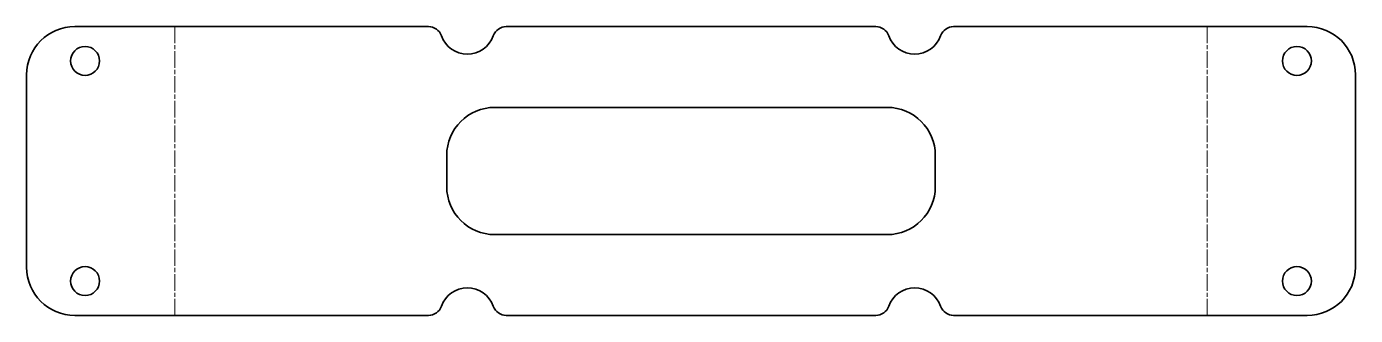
# Model space of a CAD drawing. Header units: inches. Extents: x 0 to 193, y 0 to 42.
import ezdxf

# ---------------------------------------------------------------- set-up
doc = ezdxf.new("R2010")
doc.units = ezdxf.units.IN
doc.header["$MEASUREMENT"] = 0
doc.linetypes.add('Chain', pattern=[13.68, 9.12, -1.14, 2.28, -1.14])
doc.layers.add('SIMUMAK Bend Centerline (ISO)', color=7, linetype='Chain', lineweight=9)
doc.layers.add('SIMUMAK Visible (ISO)', color=7, linetype='Continuous', lineweight=35)

# ---------------------------------------------------------------- blocks, each defined once
blk = doc.blocks.new('PC-AUT-08-ANTIR02_Sheet_PC-AUT-08-ANTIR02 (desplegada)')
at = {"layer": 'SIMUMAK Bend Centerline (ISO)', "ltscale": 0.263158}
for p, q in [((-75.02, 21), (-75.02, -21)), ((75.02, -21), (75.02, 21))]:
    blk.add_line(p, q, dxfattribs=at)
at = {"layer": 'SIMUMAK Visible (ISO)'}
for p, q in [((-89.55, 21), (-38.16, 21)), ((-26.84, 21), (26.84, 21)), ((38.16, 21), (89.55, 21)), ((-96.55, -14), (-96.55, 14)), ((96.55, 14), (96.55, -14)), ((-28.5, 9.25), (28.5, 9.25)), ((-35.5, -2.25), (-35.5, 2.25)), ((35.5, 2.25), (35.5, -2.25)), ((28.5, -9.25), (-28.5, -9.25)), ((-38.16, -21), (-89.55, -21)), ((26.84, -21), (-26.84, -21)), ((89.55, -21), (38.16, -21))]:
    blk.add_line(p, q, dxfattribs=at)
for centre in [(-88.05, 16), (88.05, 16), (-88.05, -16), (88.05, -16)]:
    blk.add_circle(centre, 2.1, dxfattribs=at)
at = {"layer": 'SIMUMAK Visible (ISO)', "extrusion": (0, 0, -1)}
for centre, radius, start, end in [((89.55, 14), 7, 0, 90), ((38.16, 19), 2, 90, 160.5288), ((32.5, 21), 4, 199.4712, 340.5288), ((26.84, 19), 2, 19.4712, 90), ((-26.84, 19), 2, 90, 160.5288), ((-32.5, 21), 4, 199.4712, 340.5288), ((-38.16, 19), 2, 19.4712, 90), ((-89.55, 14), 7, 90, 180), ((89.55, -14), 7, 270, 360), ((-89.55, -14), 7, 180, 270), ((32.5, -21), 4, 19.4712, 160.5288), ((-32.5, -21), 4, 19.4712, 160.5288), ((38.16, -19), 2, 199.4712, 270), ((26.84, -19), 2, 270, 340.5288), ((-26.84, -19), 2, 199.4712, 270), ((-38.16, -19), 2, 270, 340.5288)]:
    blk.add_arc(centre, radius, start, end, dxfattribs=at)
at = {"layer": 'SIMUMAK Visible (ISO)'}
for centre, start, end in [((-28.5, 2.25), 90, 180), ((28.5, 2.25), 360, 90), ((-28.5, -2.25), 180, 270), ((28.5, -2.25), 270, 360)]:
    blk.add_arc(centre, 7, start, end, dxfattribs=at)

msp = doc.modelspace()

# ---------------------------------------------------------------- block references
msp.add_blockref('PC-AUT-08-ANTIR02_Sheet_PC-AUT-08-ANTIR02 (desplegada)', (96.55, 21))

doc.saveas('drawing.dxf')
